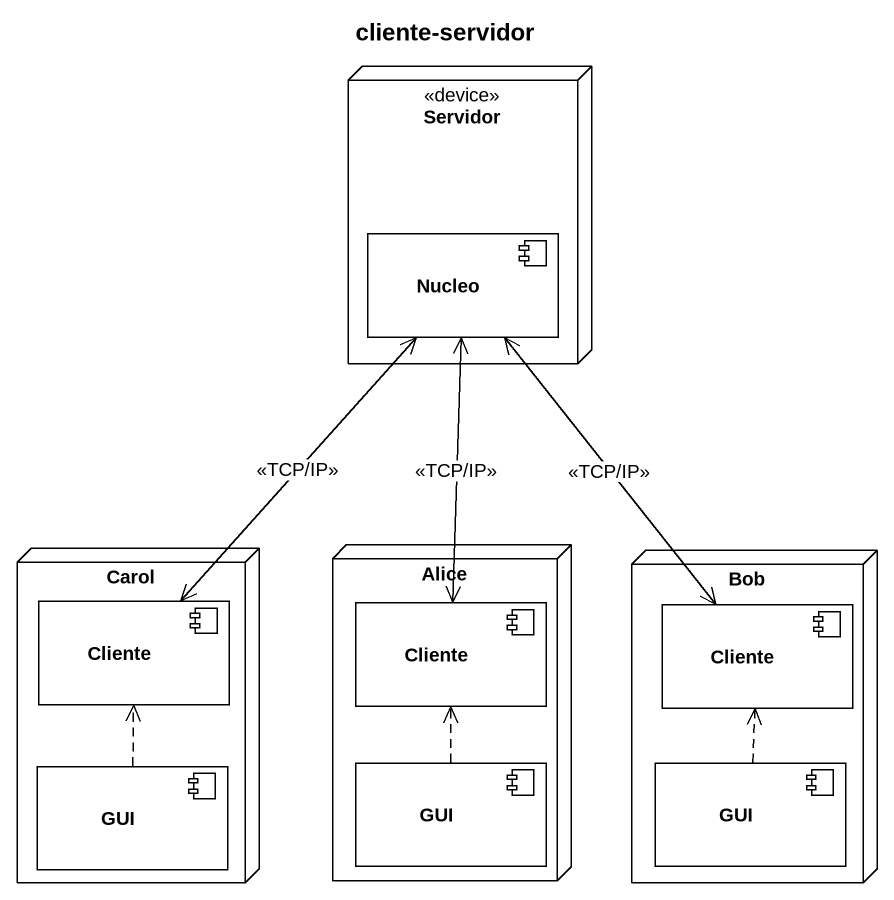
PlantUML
@startuml
title cliente-servidor
node Servidor <<device>> {
  component Nucleo
}
node Carol {
  component Cliente
  component GUI
}
node Alice {
  component "Cliente" as Cliente_2
  component "GUI" as GUI_2
}
node Bob {
  component "Cliente" as Cliente_3
  component "GUI" as GUI_3
}
Cliente <-up-> Nucleo : <<TCP/IP>>
Cliente_2 <-up-> Nucleo : <<TCP/IP>>
Cliente_3 <-up-> Nucleo : <<TCP/IP>>
GUI .up.> Cliente
GUI_2 .up.> Cliente_2
GUI_3 .up.> Cliente_3
@enduml
